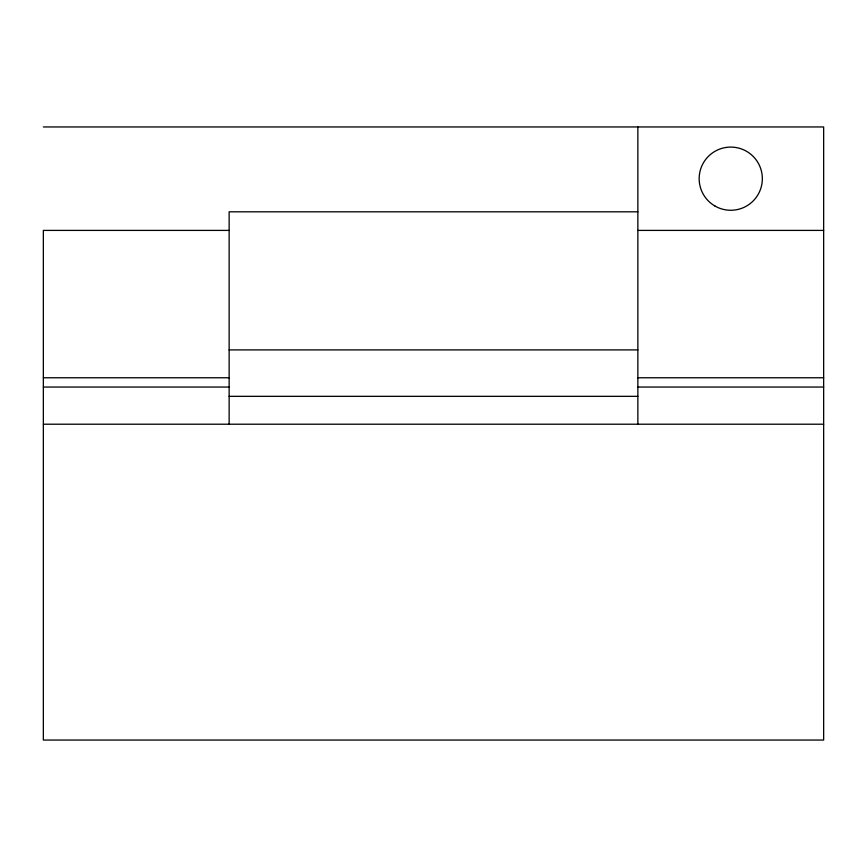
<?xml version="1.0" encoding="UTF-8"?>
<svg xmlns="http://www.w3.org/2000/svg" width="867" height="867" viewBox="0 0 867 867"><rect width="100%" height="100%" fill="white"/><g stroke="black" fill="none" stroke-linecap="round" stroke-linejoin="round"><path stroke-width="1.3" d="M43.35 126.95L823.65 126.95L823.65 740.05L43.35 740.05L43.35 230.405L229.137 230.405M637.863 211.819L229.137 211.819L229.137 424.212M637.863 230.405L823.65 230.405M229.137 349.9L637.863 349.9M43.35 377.763L229.137 377.763M637.863 377.763L823.65 377.763M43.35 387.05L229.137 387.05M637.863 387.05L823.65 387.05M229.137 396.338L637.863 396.338M43.35 424.212L823.65 424.212M637.863 126.95L637.863 424.212M714.961 206.032A31.58 31.58 0 0 0 762.342 178.678A31.58 31.58 0 0 0 714.961 151.324A31.58 31.58 0 0 0 714.961 206.032"/></g></svg>
